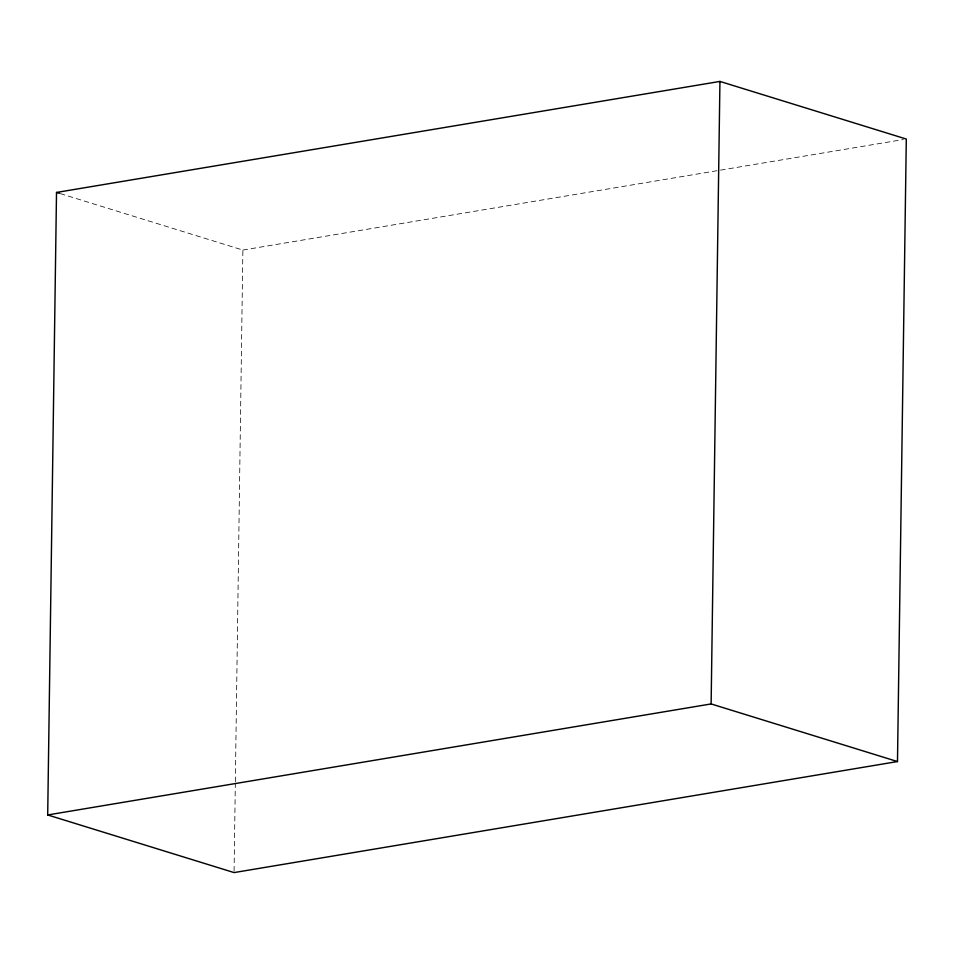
<?xml version="1.0" encoding="UTF-8"?>
<svg xmlns="http://www.w3.org/2000/svg" width="954" height="954" viewBox="0 0 954 954"><rect width="100%" height="100%" fill="white"/><g stroke="black" fill="none" stroke-linecap="round" stroke-linejoin="round"><path stroke-width="0.72" stroke-dasharray="4.77 3.58" d="M234.076 871.085L235.328 783.222M235.34 781.731L242.876 250.067L59.363 193.328M242.876 250.067L903.366 139.534"/><path stroke-width="1.43" d="M47.7 814.954L56.513 192.446L719.936 81.424L906.3 139.045L897.487 761.554L234.064 872.576L47.7 814.954L711.124 703.933L897.487 761.554M711.124 703.933L719.936 81.424M56.513 192.446L59.363 193.328"/></g></svg>
